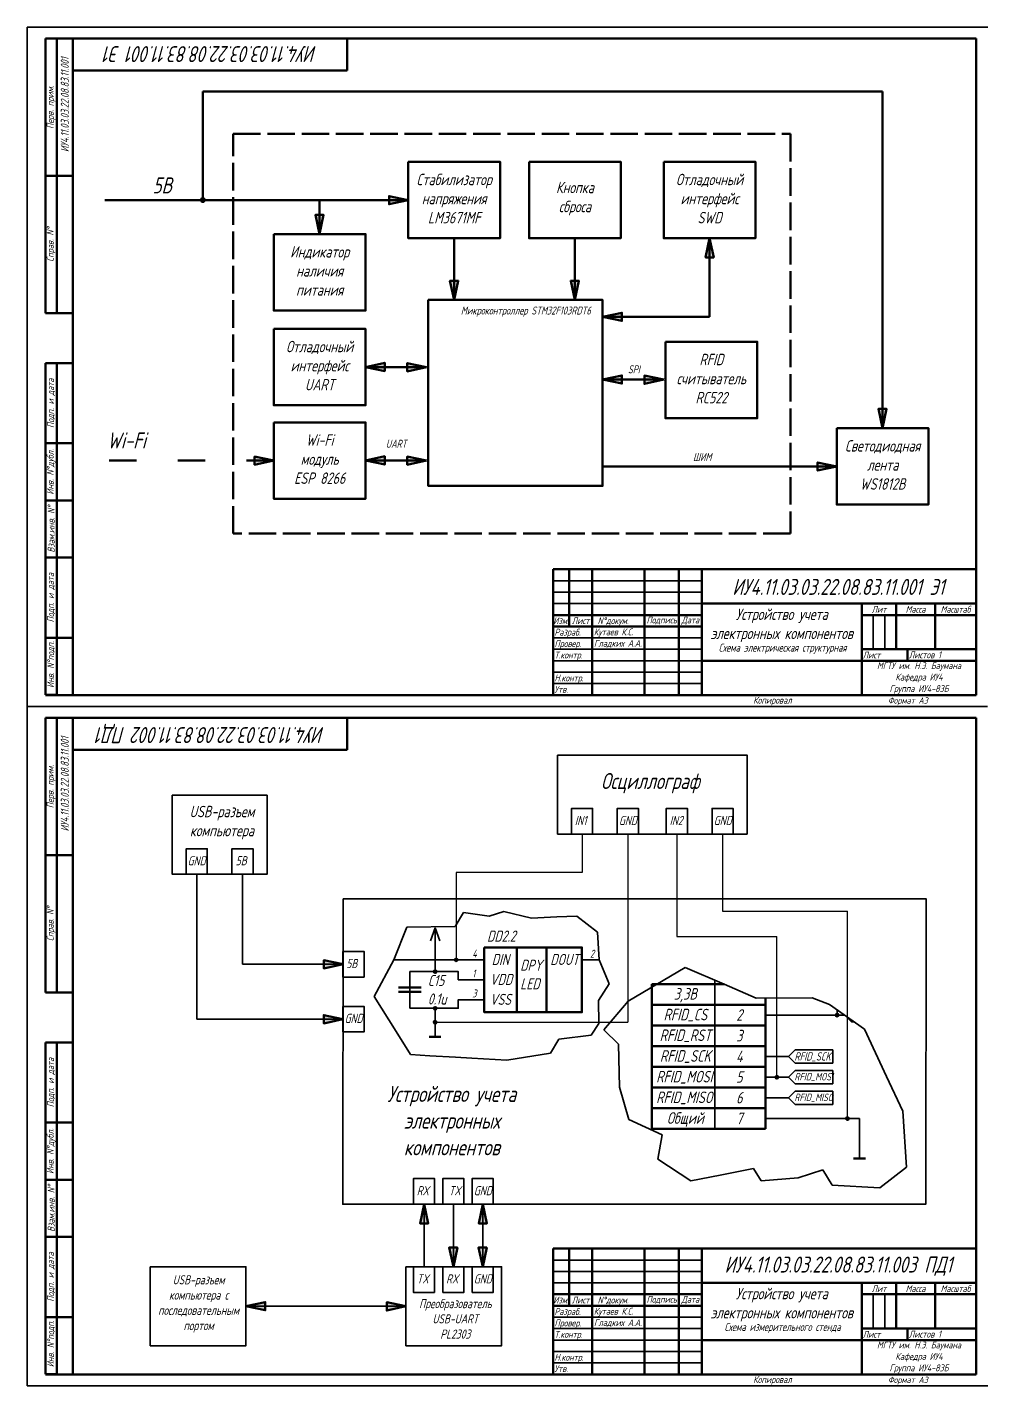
# Model space of a CAD drawing. Header units: millimetres. Extents: x -57 to 784, y 6 to 600.
# Drawn here: x -57 to 361, y 6 to 600 of the extents above; entities that cross this region are included whole.
import ezdxf

# ---------------------------------------------------------------- set-up
doc = ezdxf.new("R2010")
doc.units = ezdxf.units.MM
doc.linetypes.add('ACAD_ISO02W100', pattern=[15, 12, -3])
doc.linetypes.add('ACAD_ISO03W100', pattern=[30, 12, -18])
doc.layers.get('0').update_dxf_attribs({"lineweight": 35})
doc.layers.add('Format', color=7, linetype='Continuous', lineweight=70)
doc.layers.add('Tonk', color=7, linetype='Continuous', lineweight=35)
doc.layers.add('KONTUR', color=7, linetype='Continuous')
doc.styles.get("Standard").update_dxf_attribs({"font": '', "width": 0.8, "oblique": 15})
doc.styles.get('Standard').set_extended_font_data('GOST type B')
pattern_1 = [(0, (-50.5334, 0.5446), (0, 6.985), [5.08, -1.905]), (90, (-50.5334, 0.5446), (-6.985, 4e-16), [5.08, -1.905])]

msp = doc.modelspace()

# ---------------------------------------------------------------- hatches: boundary and pattern name
h = msp.add_hatch()
h.set_pattern_fill('ANGLE', color=256)
h.set_pattern_definition([(0, (-209.8256, 14.222), (0, 6.985), [5.08, -1.905]), (90, (-209.8256, 14.222), (-6.985, 4e-16), [5.08, -1.905])])
h.paths.add_polyline_path([(163.19, 521.68, 0.414214), (162.19, 520.68), (163.19, 520.68)])
h.paths.add_polyline_path([(163.19, 521.68), (163.19, 519.68, 0.414214), (164.19, 520.68, 0.414214)])
h.paths.add_polyline_path([(163.19, 520.68), (162.19, 520.68, 0.414214), (163.19, 519.68)])
h = msp.add_hatch()
h.set_pattern_fill('ANGLE', color=256)
h.set_pattern_definition(pattern_1)
h.paths.add_polyline_path([(162.19, 520.68), (164.19, 520.68, 1)])
h.paths.add_polyline_path([(163.19, 520.68), (162.19, 520.68, 0.414214), (163.19, 519.68)])
h.paths.add_polyline_path([(164.19, 520.68), (163.19, 520.68), (163.19, 519.68, 0.414214)])
h = msp.add_hatch()
h.set_pattern_fill('ANGLE', color=256)
h.set_pattern_definition(pattern_1)
h.paths.add_polyline_path([(162.19, 520.68), (164.19, 520.68, 1)])
h.paths.add_polyline_path([(163.19, 520.68), (162.19, 520.68, 0.414214), (163.19, 519.68)])
h.paths.add_polyline_path([(164.19, 520.68), (163.19, 520.68), (163.19, 519.68, 0.414214)])
h = msp.add_hatch()
h.set_pattern_fill('ANGLE', color=256)
h.set_pattern_definition(pattern_1)
h.paths.add_polyline_path([(322.48, 508, 0.414214), (321.48, 507), (322.48, 507)])
h.paths.add_polyline_path([(322.48, 508), (322.48, 506, 0.414214), (323.48, 507, 0.414214)])
h.paths.add_polyline_path([(322.48, 507), (321.48, 507, 0.414214), (322.48, 506)])
h = msp.add_hatch()
h.set_pattern_fill('ANGLE', color=256)
h.set_pattern_definition(pattern_1)
h.paths.add_polyline_path([(322.48, 508, 0.414214), (321.48, 507), (322.48, 507)])
h.paths.add_polyline_path([(322.48, 508), (322.48, 506, 0.414214), (323.48, 507, 0.414214)])
h.paths.add_polyline_path([(322.48, 507), (321.48, 507, 0.414214), (322.48, 506)])
h = msp.add_hatch()
h.set_pattern_fill('ANGLE', color=256)
h.set_pattern_definition([(0, (31.8485, -201.041), (0, 6.985), [5.08, -1.905]), (90, (31.8485, -201.041), (-6.985, 4e-16), [5.08, -1.905])])
h.paths.add_polyline_path([(244.57, 319.09), (246.57, 319.09, 1)])
h.paths.add_polyline_path([(245.57, 319.09), (244.57, 319.09, 0.414214), (245.57, 318.09)])
h.paths.add_polyline_path([(246.57, 319.09), (245.57, 319.09), (245.57, 318.09, 0.414214)])
h = msp.add_hatch()
h.set_pattern_fill('ANGLE', color=256)
h.set_pattern_definition([(0, (-68.484, -241.0816), (0, 6.985), [5.08, -1.905]), (90, (-68.484, -241.0816), (-6.985, 4e-16), [5.08, -1.905])])
h.paths.add_polyline_path([(304.53, 266.37, 0.414214), (303.53, 265.37), (304.53, 265.37)])
h.paths.add_polyline_path([(304.53, 266.37), (304.53, 264.37, 0.414214), (305.53, 265.37, 0.414214)])
h.paths.add_polyline_path([(304.53, 265.37), (303.53, 265.37, 0.414214), (304.53, 264.37)])
h = msp.add_hatch(color=256)
h.dxf.hatch_style = 1
h.paths.add_polyline_path([(130.15, 191.88), (130.84, 191.88), (131.54, 191.88, 1)])
h.paths.add_polyline_path([(130.84, 191.88), (130.15, 191.88, 0.414214), (130.84, 191.19)])
h.paths.add_polyline_path([(131.54, 191.88), (130.84, 191.88), (130.84, 191.19, 0.414214)])
h = msp.add_hatch(color=256)
h.dxf.hatch_style = 1
h.paths.add_polyline_path([(120.96, 186.71), (121.65, 186.71), (122.34, 186.71, 1)])
h.paths.add_polyline_path([(121.65, 186.71), (120.96, 186.71, 0.414214), (121.65, 186.02)])
h.paths.add_polyline_path([(122.34, 186.71), (121.65, 186.71), (121.65, 186.02, 0.414214)])
h = msp.add_hatch(color=256)
h.dxf.hatch_style = 1
h.paths.add_polyline_path([(120.96, 170.69), (121.65, 170.69), (122.34, 170.69, 1)])
h.paths.add_polyline_path([(121.65, 170.69), (120.96, 170.69, 0.414214), (121.65, 170)])
h.paths.add_polyline_path([(122.34, 170.69), (121.65, 170.69), (121.65, 170, 0.414214)])
h = msp.add_hatch(color=256)
h.dxf.hatch_style = 1
h.paths.add_polyline_path([(296.7, 167.7), (297.43, 167.7), (298.15, 167.7, 1)])
h.paths.add_polyline_path([(297.43, 167.7), (296.7, 167.7, 0.414214), (297.43, 166.97)])
h.paths.add_polyline_path([(298.15, 167.7), (297.43, 167.7), (297.43, 166.97, 0.414214)])
h = msp.add_hatch(color=256)
h.dxf.hatch_style = 1
h.paths.add_polyline_path([(120.96, 164.6), (121.65, 164.6), (122.34, 164.6, 1)])
h.paths.add_polyline_path([(121.65, 164.6), (120.96, 164.6, 0.414214), (121.65, 163.91)])
h.paths.add_polyline_path([(122.34, 164.6), (121.65, 164.6), (121.65, 163.91, 0.414214)])
h = msp.add_hatch(color=256)
h.dxf.hatch_style = 1
h.paths.add_polyline_path([(270.43, 140.55), (271.15, 140.55), (271.88, 140.55, 1)])
h.paths.add_polyline_path([(271.15, 140.55), (270.43, 140.55, 0.414214), (271.15, 139.83)])
h.paths.add_polyline_path([(271.88, 140.55), (271.15, 140.55), (271.15, 139.83, 0.414214)])
h = msp.add_hatch(color=256)
h.dxf.hatch_style = 1
h.paths.add_polyline_path([(301.27, 122.46), (301.99, 122.46), (302.72, 122.46, 1)])
h.paths.add_polyline_path([(301.99, 122.46), (301.27, 122.46, 0.414214), (301.99, 121.74)])
h.paths.add_polyline_path([(302.72, 122.46), (301.99, 122.46), (301.99, 121.74, 0.414214)])
at = {"layer": 'Format'}
h = msp.add_hatch(color=256, dxfattribs=at)
h.dxf.hatch_style = 1
h.paths.add_polyline_path([(109.92, 524.07), (101.5, 525.81), (101.5, 524.07)])
h.paths.add_polyline_path([(109.92, 524.07), (101.5, 524.07), (101.5, 522.21)])
h = msp.add_hatch(color=256, dxfattribs=at)
h.dxf.hatch_style = 1
h.paths.add_polyline_path([(72.9, 517.59), (69.29, 517.59), (71.15, 509.18)])
h = msp.add_hatch(color=256, dxfattribs=at)
h.dxf.hatch_style = 1
h.paths.add_polyline_path([(241.68, 507.36), (239.93, 498.94), (241.68, 498.94)])
h.paths.add_polyline_path([(241.68, 507.36), (241.68, 498.94), (243.54, 498.94)])
h = msp.add_hatch(color=256, dxfattribs=at)
h.dxf.hatch_style = 1
h.paths.add_polyline_path([(131.74, 488.77), (128.13, 488.77), (129.99, 480.36)])
h = msp.add_hatch(color=256, dxfattribs=at)
h.dxf.hatch_style = 1
h.paths.add_polyline_path([(184.55, 488.77), (180.94, 488.77), (182.8, 480.36)])
h = msp.add_hatch(color=256, dxfattribs=at)
h.dxf.hatch_style = 1
h.paths.add_polyline_path([(194.92, 472.96), (203.34, 471.21), (203.34, 472.96)])
h.paths.add_polyline_path([(194.92, 472.96), (203.34, 472.96), (203.34, 474.82)])
h = msp.add_hatch(color=256, dxfattribs=at)
h.dxf.hatch_style = 1
h.paths.add_polyline_path([(91.21, 451.03), (99.62, 449.29), (99.62, 451.03)])
h.paths.add_polyline_path([(91.21, 451.03), (99.62, 451.03), (99.62, 452.89)])
h = msp.add_hatch(color=256, dxfattribs=at)
h.dxf.hatch_style = 1
h.paths.add_polyline_path([(117.91, 451.03), (109.49, 452.78), (109.49, 451.03)])
h.paths.add_polyline_path([(117.91, 451.03), (109.49, 451.03), (109.49, 449.17)])
h = msp.add_hatch(color=256, dxfattribs=at)
h.dxf.hatch_style = 1
h.paths.add_polyline_path([(194.92, 445.53), (203.34, 443.79), (203.34, 445.53)])
h.paths.add_polyline_path([(194.92, 445.53), (203.34, 445.53), (203.34, 447.39)])
h = msp.add_hatch(color=256, dxfattribs=at)
h.dxf.hatch_style = 1
h.paths.add_polyline_path([(221.62, 445.53), (213.2, 447.28), (213.2, 445.53)])
h.paths.add_polyline_path([(221.62, 445.53), (213.2, 445.53), (213.2, 443.67)])
h = msp.add_hatch(color=256, dxfattribs=at)
h.dxf.hatch_style = 1
h.paths.add_polyline_path([(319.12, 432.75), (315.52, 432.75), (317.38, 424.33)])
h = msp.add_hatch(color=256, dxfattribs=at)
h.dxf.hatch_style = 1
h.paths.add_polyline_path([(51.1, 410.16), (42.68, 411.9), (42.68, 410.16)])
h.paths.add_polyline_path([(51.1, 410.16), (42.68, 410.16), (42.68, 408.3)])
h = msp.add_hatch(color=256, dxfattribs=at)
h.dxf.hatch_style = 1
h.paths.add_polyline_path([(91.21, 410.16), (99.62, 408.41), (99.62, 410.16)])
h.paths.add_polyline_path([(91.21, 410.16), (99.62, 410.16), (99.62, 412.02)])
h = msp.add_hatch(color=256, dxfattribs=at)
h.dxf.hatch_style = 1
h.paths.add_polyline_path([(117.91, 410.16), (109.49, 411.9), (109.49, 410.16)])
h.paths.add_polyline_path([(117.91, 410.16), (109.49, 410.16), (109.49, 408.3)])
h = msp.add_hatch(color=256, dxfattribs=at)
h.dxf.hatch_style = 1
h.paths.add_polyline_path([(297.32, 407.62), (288.91, 409.36), (288.91, 407.62)])
h.paths.add_polyline_path([(297.32, 407.62), (288.91, 407.62), (288.91, 405.76)])
h = msp.add_hatch(color=256, dxfattribs=at)
h.dxf.hatch_style = 1
h.paths.add_polyline_path([(72.96, 191.72), (72.96, 188.12), (81.37, 189.98)])
h = msp.add_hatch(color=256, dxfattribs=at)
h.dxf.hatch_style = 1
h.paths.add_polyline_path([(72.92, 167.71), (72.92, 164.1), (81.33, 165.96)])
h = msp.add_hatch(color=256, dxfattribs=at)
h.dxf.hatch_style = 1
h.paths.add_polyline_path([(115.05, 76.62), (118.66, 76.62), (116.8, 85.04)])
h = msp.add_hatch(color=256, dxfattribs=at)
h.dxf.hatch_style = 1
h.paths.add_polyline_path([(140.71, 76.62), (144.31, 76.62), (142.45, 85.04)])
h = msp.add_hatch(color=256, dxfattribs=at)
h.dxf.hatch_style = 1
h.paths.add_polyline_path([(131.37, 66.1), (127.76, 66.1), (129.62, 57.68)])
h = msp.add_hatch(color=256, dxfattribs=at)
h.dxf.hatch_style = 1
h.paths.add_polyline_path([(144.2, 66.1), (140.59, 66.1), (142.45, 57.68)])
h = msp.add_hatch(color=256, dxfattribs=at)
h.dxf.hatch_style = 1
h.paths.add_polyline_path([(47.33, 38.67), (47.33, 42.28), (38.91, 40.42)])
h = msp.add_hatch(color=256, dxfattribs=at)
h.dxf.hatch_style = 1
h.paths.add_polyline_path([(100.47, 42.16), (100.47, 38.56), (108.89, 40.42)])
at = {"layer": 'Tonk'}
h = msp.add_hatch(color=256, dxfattribs=at)
h.dxf.hatch_style = 1
h.paths.add_polyline_path([(19.09, 524.07), (20.09, 524.07), (20.09, 525.07, 0.414214)])
h.paths.add_polyline_path([(21.09, 524.07, 0.414214), (20.09, 525.07), (20.09, 524.07)])
h.paths.add_polyline_path([(21.09, 524.07), (19.09, 524.07, 1)])

# ---------------------------------------------------------------- linework, layer by layer
for p, q in [((308.23, 307.64), (308.23, 307.64)), ((121.65, 205.88), (119.57, 200.19)), ((121.65, 193.04), (121.65, 205.88)), ((121.65, 205.88), (123.72, 200.19)), ((143.11, 191.88), (135.49, 191.88)), ((193.45, 191.88), (185.83, 191.88)), ((110.6, 186.71), (110.6, 179.74)), ((143.11, 183.16), (135.49, 183.16)), ((244.04, 182.98), (244.04, 117.94)), ((110.6, 177.86), (110.6, 170.69)), ((143.11, 174.43), (135.49, 174.43)), ((266.13, 167.7), (300.86, 167.7)), ((303.76, 164.8), (300.86, 167.7)), ((304.85, 164.8), (303.76, 164.8)), ((266.13, 149.6), (276.18, 149.6)), ((279.08, 152.5), (276.18, 149.6)), ((279.08, 146.7), (276.18, 149.6)), ((295.55, 152.5), (279.08, 152.5)), ((295.55, 146.7), (295.55, 152.5)), ((279.08, 143.45), (276.18, 140.55)), ((295.55, 146.7), (279.08, 146.7)), ((295.55, 143.45), (279.08, 143.45)), ((295.55, 137.66), (295.55, 143.45)), ((266.13, 140.55), (276.18, 140.55)), ((279.08, 137.66), (276.18, 140.55)), ((295.55, 137.66), (279.08, 137.66)), ((266.13, 131.51), (276.18, 131.51)), ((279.08, 134.41), (276.18, 131.51)), ((279.08, 128.61), (276.18, 131.51)), ((295.55, 134.41), (279.08, 134.41)), ((295.55, 128.61), (295.55, 134.41)), ((295.55, 128.61), (279.08, 128.61)), ((266.13, 122.46), (307.27, 122.46)), ((308.23, 10.64), (308.23, 10.64))]:
    msp.add_line(p, q)
at = {"lineweight": 70}
for p, q in [((248.01, 181.27), (216.49, 181.27)), ((216.49, 181.27), (216.49, 117.94)), ((266.13, 175.2), (266.13, 117.94)), ((266.13, 172.22), (216.49, 172.22)), ((266.13, 163.17), (216.49, 163.17)), ((266.13, 163.17), (216.49, 163.17)), ((119.11, 158.25), (124.19, 158.25)), ((266.13, 154.13), (216.49, 154.13)), ((266.13, 154.13), (216.49, 154.13)), ((266.13, 145.08), (216.49, 145.08)), ((266.13, 136.03), (216.49, 136.03)), ((266.13, 126.98), (216.49, 126.98)), ((266.13, 117.94), (216.49, 117.94)), ((309.93, 105.03), (304.61, 105.03))]:
    msp.add_line(p, q, dxfattribs=at)
at = {"lineweight": 35}
for p, q in [((297.43, 167.7), (297.43, 170.03)), ((121.65, 164.6), (121.65, 158.25)), ((307.27, 122.46), (307.27, 105.03))]:
    msp.add_line(p, q, dxfattribs=at)
for points in [[(121.65, 193.04), (121.65, 186.71), (129.98, 186.71)], [(129.98, 170.69), (121.65, 170.69), (121.65, 158.52)]]:
    msp.add_lwpolyline(points)
for centre, radius in [((130.84, 191.88), 0.693), ((121.65, 186.71), 0.693), ((121.65, 170.69), 0.693), ((297.43, 167.7), 0.724), ((121.65, 164.6), 0.693), ((271.15, 140.55), 0.724), ((301.99, 122.46), 0.724)]:
    msp.add_circle(centre, radius)
at = {"layer": 'Format', "lineweight": 35}
for p, q in [((784.23, 599.64), (-56.77, 599.64)), ((-56.77, 599.64), (-56.77, 5.64)), ((-56.77, 5.64), (784.23, 5.64))]:
    msp.add_line(p, q, dxfattribs=at)
at = {"layer": 'Format', "lineweight": 70}
for p, q in [((-48.77, 594.64), (-48.77, 474.64)), ((-43.77, 594.64), (-48.77, 594.64)), ((-43.77, 594.64), (-36.77, 594.64)), ((-43.77, 474.64), (-43.77, 594.64)), ((-36.77, 580.64), (83.23, 580.64)), ((-36.77, 534.64), (-48.77, 534.64)), ((-48.77, 474.64), (-36.77, 474.64)), ((-48.77, 307.72), (-48.77, 452.72)), ((-48.77, 452.72), (-43.77, 452.72)), ((-43.77, 452.72), (-43.77, 307.72)), ((-43.77, 452.72), (-36.77, 452.72)), ((-48.77, 417.72), (-36.77, 417.72)), ((-48.77, 392.72), (-36.77, 392.72)), ((-48.77, 367.72), (-36.77, 367.72)), ((173.28, 307.64), (173.28, 362.64)), ((173.28, 362.64), (358.23, 362.64)), ((180.28, 362.64), (180.28, 337.64)), ((190.28, 362.64), (190.28, 307.64)), ((213.28, 362.64), (213.28, 307.64)), ((228.28, 362.64), (228.28, 307.64)), ((238.28, 362.64), (238.28, 307.64)), ((238.28, 347.64), (358.23, 347.64)), ((308.28, 347.64), (308.28, 307.64)), ((323.28, 347.64), (323.28, 327.64)), ((340.28, 347.64), (340.28, 327.64)), ((173.28, 342.64), (238.28, 342.64)), ((308.28, 342.64), (358.23, 342.64)), ((-48.77, 332.72), (-36.77, 332.72)), ((173.28, 337.64), (238.28, 337.64)), ((308.28, 327.64), (358.28, 327.64)), ((238.28, 322.64), (358.28, 322.64)), ((-48.77, 297.64), (-48.77, 177.64)), ((-43.77, 297.64), (-48.77, 297.64)), ((-43.77, 297.64), (-36.77, 297.64)), ((-43.77, 177.64), (-43.77, 297.64)), ((-36.77, 283.64), (83.23, 283.64)), ((-36.77, 237.64), (-48.77, 237.64)), ((-48.77, 177.64), (-36.77, 177.64)), ((-48.77, 10.72), (-48.77, 155.72)), ((-48.77, 155.72), (-43.77, 155.72)), ((-43.77, 155.72), (-43.77, 10.72)), ((-43.77, 155.72), (-36.77, 155.72)), ((-48.77, 120.72), (-36.77, 120.72)), ((-48.77, 95.72), (-36.77, 95.72)), ((-48.77, 70.72), (-36.77, 70.72)), ((173.28, 10.64), (173.28, 65.64)), ((173.28, 65.64), (358.23, 65.64)), ((180.28, 65.64), (180.28, 40.64)), ((190.28, 65.64), (190.28, 10.64)), ((213.28, 65.64), (213.28, 10.64)), ((228.28, 65.64), (228.28, 10.64)), ((238.28, 65.64), (238.28, 10.64)), ((238.28, 50.64), (358.23, 50.64)), ((308.28, 50.64), (308.28, 10.64)), ((323.28, 50.64), (323.28, 30.64)), ((340.28, 50.64), (340.28, 30.64)), ((173.28, 45.64), (238.28, 45.64)), ((308.28, 45.64), (358.23, 45.64)), ((-48.77, 35.72), (-36.77, 35.72)), ((173.28, 40.64), (238.28, 40.64)), ((308.28, 30.64), (358.28, 30.64)), ((238.28, 25.64), (358.28, 25.64))]:
    msp.add_line(p, q, dxfattribs=at)
at = {"layer": 'Format'}
for p, q in [((-36.77, 347.64), (-36.77, 594.64)), ((358.23, 594.64), (-36.77, 594.64)), ((83.23, 580.64), (83.23, 594.64)), ((358.23, 307.64), (358.23, 594.64)), ((20.09, 524.07), (20.09, 571.53)), ((20.09, 571.53), (317.38, 571.53)), ((317.38, 424.33), (317.38, 571.53)), ((109.92, 524.07), (-22.79, 524.07)), ((71.15, 509.18), (71.15, 524.07)), ((129.98, 480.36), (129.98, 507.36)), ((182.79, 480.36), (182.79, 507.36)), ((241.68, 472.96), (241.68, 507.36)), ((241.68, 472.96), (194.92, 472.96)), ((117.91, 451.03), (91.21, 451.03)), ((221.62, 445.53), (194.92, 445.53)), ((117.91, 410.16), (91.21, 410.16)), ((297.32, 407.62), (194.92, 407.62)), ((-36.77, 307.64), (-36.77, 347.64)), ((328.28, 327.64), (328.28, 322.64)), ((-43.77, 307.72), (-48.77, 307.72)), ((358.23, 307.64), (-48.77, 307.64)), ((-36.77, 50.64), (-36.77, 297.64)), ((358.23, 297.64), (-36.77, 297.64)), ((83.23, 283.64), (83.23, 297.64)), ((358.23, 10.64), (358.23, 297.64)), ((157.33, 197.34), (157.33, 168.98)), ((170.37, 197.34), (170.37, 168.98)), ((115.61, 179.74), (105.6, 179.74)), ((115.61, 177.86), (105.6, 177.86)), ((-36.77, 10.64), (-36.77, 50.64)), ((328.28, 30.64), (328.28, 25.64)), ((-43.77, 10.72), (-48.77, 10.72)), ((358.23, 10.64), (-48.77, 10.64))]:
    msp.add_line(p, q, dxfattribs=at)
at = {"layer": 'Format', "linetype": 'ACAD_ISO03W100'}
msp.add_line((51.1, 410.16), (-22.79, 410.16), dxfattribs=at)
at = {"layer": 'Format', "linetype": 'ACAD_ISO02W100'}
msp.add_lwpolyline([(33.3, 552.94), (277.12, 552.94), (277.12, 378.26), (33.3, 378.26)], close=True, dxfattribs=at)
at = {"layer": 'Format'}
for points in [[(109.92, 540.78), (150.03, 540.78), (150.03, 507.36), (109.92, 507.36)], [(162.73, 540.78), (202.84, 540.78), (202.84, 507.36), (162.73, 507.36)], [(221.62, 540.78), (261.73, 540.78), (261.73, 507.36), (221.62, 507.36)], [(109.92, 524.07), (101.5, 525.81), (101.5, 522.21)], [(71.15, 509.18), (72.9, 517.59), (69.29, 517.59)], [(51.1, 509.18), (91.21, 509.18), (91.21, 475.75), (51.1, 475.75)], [(241.68, 507.36), (239.93, 498.94), (243.54, 498.94)], [(129.99, 480.36), (131.74, 488.77), (128.13, 488.77)], [(182.8, 480.36), (184.55, 488.77), (180.94, 488.77)], [(118.63, 480.36), (194.92, 480.36), (194.92, 399.05), (118.63, 399.05)], [(194.92, 472.96), (203.34, 471.21), (203.34, 474.82)], [(51.1, 467.75), (91.21, 467.75), (91.21, 434.32), (51.1, 434.32)], [(222.4, 462.08), (262.51, 462.08), (262.51, 428.66), (222.4, 428.66)], [(91.21, 451.03), (99.62, 449.29), (99.62, 452.89)], [(117.91, 451.03), (109.49, 452.78), (109.49, 449.17)], [(194.92, 445.53), (203.34, 443.79), (203.34, 447.39)], [(221.62, 445.53), (213.2, 447.28), (213.2, 443.67)], [(317.38, 424.33), (319.12, 432.75), (315.52, 432.75)], [(51.1, 426.87), (91.21, 426.87), (91.21, 393.44), (51.1, 393.44)], [(297.32, 424.33), (337.43, 424.33), (337.43, 390.91), (297.32, 390.91)], [(51.1, 410.16), (42.68, 411.9), (42.68, 408.3)], [(91.21, 410.16), (99.62, 408.41), (99.62, 412.02)], [(117.91, 410.16), (109.49, 411.9), (109.49, 408.3)], [(297.32, 407.62), (288.91, 409.36), (288.91, 405.76)], [(143.11, 197.34), (185.83, 197.34), (185.83, 168.98), (143.11, 168.98)], [(81.37, 189.98), (72.96, 191.72), (72.96, 188.12)], [(81.33, 165.96), (72.92, 167.71), (72.92, 164.1)], [(116.8, 85.04), (115.05, 76.62), (118.66, 76.62)], [(142.45, 85.04), (140.71, 76.62), (144.31, 76.62)], [(129.62, 57.68), (131.37, 66.1), (127.76, 66.1)], [(142.45, 57.68), (144.2, 66.1), (140.59, 66.1)], [(38.91, 40.42), (47.33, 38.67), (47.33, 42.28)], [(108.89, 40.42), (100.47, 42.16), (100.47, 38.56)]]:
    msp.add_lwpolyline(points, close=True, dxfattribs=at)
at = {"layer": 'KONTUR'}
for p, q in [((-56.77, 302.64), (-56.77, 599.64)), ((-56.77, 599.64), (363.23, 599.64)), ((363.23, 302.64), (-56.77, 302.64)), ((-56.77, 5.64), (-56.77, 302.64)), ((-56.77, 302.64), (363.23, 302.64)), ((363.23, 5.64), (-56.77, 5.64))]:
    msp.add_line(p, q, dxfattribs=at)
at = {"layer": 'Tonk'}
for p, q in [((173.28, 357.64), (238.28, 357.64)), ((173.28, 352.64), (238.28, 352.64)), ((173.28, 347.64), (238.28, 347.64)), ((313.28, 327.64), (313.28, 342.64)), ((318.28, 327.64), (318.28, 342.64)), ((173.28, 332.64), (238.28, 332.64)), ((173.28, 327.64), (238.28, 327.64)), ((173.28, 322.64), (238.28, 322.64)), ((173.28, 317.64), (238.28, 317.64)), ((173.28, 312.64), (238.28, 312.64)), ((17.4, 229.28), (17.4, 165.96)), ((37.4, 229.28), (37.4, 189.98)), ((130.46, 206.42), (134.07, 212.52)), ((134.07, 212.52), (145.27, 210.9)), ((145.27, 210.9), (151.75, 213.01)), ((151.75, 213.01), (163.82, 210.15)), ((163.82, 210.15), (174.91, 210.65)), ((174.91, 210.65), (183.58, 211.04)), ((183.58, 211.04), (192.71, 203.93)), ((103.55, 191.88), (109.29, 206.17)), ((109.29, 206.17), (130.46, 206.42)), ((192.71, 203.93), (193.45, 191.88)), ((95.01, 175.87), (103.55, 191.88)), ((103.55, 191.88), (135.49, 191.88)), ((193.45, 191.88), (197.82, 181.4)), ((81.37, 189.98), (37.4, 189.98)), ((121.65, 186.71), (110.6, 186.71)), ((206.05, 173.79), (231.08, 188.59)), ((231.08, 188.59), (248.01, 181.27)), ((110.6, 179.74), (110.6, 177.86)), ((197.82, 181.4), (193.08, 174.06)), ((248.01, 181.27), (262.08, 175.18)), ((104.56, 160.62), (95.01, 175.87)), ((193.08, 174.06), (193.21, 164.1)), ((195.47, 161.22), (206.05, 173.79)), ((262.08, 175.18), (286.48, 175.29)), ((286.48, 175.29), (294.2, 172.3)), ((294.2, 172.3), (309.39, 161.6)), ((121.65, 170.69), (110.6, 170.69)), ((81.33, 165.96), (17.4, 165.96)), ((110.93, 150.44), (104.56, 160.62)), ((193.21, 164.1), (189.85, 159)), ((201.82, 155), (195.47, 161.22)), ((309.39, 161.6), (319.11, 140.94)), ((175.78, 157.26), (172.17, 151.03)), ((189.85, 159), (175.78, 157.26)), ((202.31, 136.21), (201.82, 155)), ((119.28, 149.96), (110.93, 150.44)), ((130.6, 149.32), (119.28, 149.96)), ((137.68, 148.92), (130.6, 149.32)), ((152.99, 148.05), (137.68, 148.92)), ((172.17, 151.03), (152.99, 148.05)), ((319.11, 140.94), (326.27, 125.69)), ((206.42, 122.02), (202.31, 136.21)), ((326.27, 125.69), (327.82, 101.23)), ((220.99, 115.3), (206.42, 122.02)), ((219, 104.72), (220.99, 115.3)), ((233.51, 95.24), (219, 104.72)), ((327.82, 101.23), (316.12, 92.15)), ((246.27, 97.75), (233.51, 95.24)), ((260.84, 100.61), (246.27, 97.75)), ((264.2, 95.26), (260.84, 100.61)), ((280.38, 96.5), (264.2, 95.26)), ((291.22, 100.11), (280.38, 96.5)), ((295.32, 93.39), (291.22, 100.11)), ((316.12, 92.15), (295.32, 93.39)), ((116.8, 57.68), (116.8, 85.04)), ((129.62, 85.04), (129.62, 57.68)), ((142.45, 85.04), (142.45, 57.68)), ((173.28, 60.64), (238.28, 60.64)), ((173.28, 55.64), (238.28, 55.64)), ((173.28, 50.64), (238.28, 50.64)), ((313.28, 30.64), (313.28, 45.64)), ((318.28, 30.64), (318.28, 45.64)), ((38.91, 40.42), (108.89, 40.42)), ((173.28, 35.64), (238.28, 35.64)), ((173.28, 30.64), (238.28, 30.64)), ((173.28, 25.64), (238.28, 25.64)), ((173.28, 20.64), (238.28, 20.64)), ((173.28, 15.64), (238.28, 15.64))]:
    msp.add_line(p, q, dxfattribs=at)
at = {"layer": 'Tonk', "lineweight": 30}
for p, q in [((185.91, 246.89), (185.91, 230.13)), ((205.91, 246.89), (205.91, 164.6)), ((227.38, 246.89), (227.38, 202.11)), ((247.38, 246.89), (247.38, 213.17)), ((185.91, 230.13), (130.84, 230.13)), ((130.84, 230.13), (130.84, 191.88)), ((247.38, 213.17), (301.99, 213.17)), ((301.99, 122.46), (301.99, 213.17)), ((227.38, 202.11), (271.15, 202.11)), ((271.15, 140.55), (271.15, 202.11)), ((121.65, 164.6), (205.91, 164.6))]:
    msp.add_line(p, q, dxfattribs=at)
at = {"layer": 'Tonk'}
for points in [[(175.18, 281.41), (258.11, 281.41), (258.11, 246.89), (175.18, 246.89)], [(6.67, 263.8), (48.13, 263.8), (48.13, 229.28), (6.67, 229.28)], [(190.53, 246.89), (181.3, 246.89), (181.3, 258.08), (190.53, 258.08)], [(201.3, 246.89), (210.53, 246.89), (210.53, 258.08), (201.3, 258.08)], [(231.99, 246.89), (222.77, 246.89), (222.77, 258.08), (231.99, 258.08)], [(242.77, 246.89), (251.99, 246.89), (251.99, 258.08), (242.77, 258.08)], [(22.01, 229.28), (12.79, 229.28), (12.79, 240.46), (22.01, 240.46)], [(32.79, 229.28), (42.01, 229.28), (42.01, 240.46), (32.79, 240.46)], [(81.38, 218.57), (336.35, 218.57), (336.23, 85.04), (81.25, 85.04)], [(90.58, 184.36), (81.35, 184.36), (81.35, 195.54), (90.58, 195.54)], [(81.33, 160.36), (90.56, 160.36), (90.56, 171.55), (81.33, 171.55)], [(121.41, 85.04), (112.18, 85.04), (112.18, 96.23), (121.41, 96.23)], [(125.01, 85.04), (134.24, 85.04), (134.24, 96.23), (125.01, 96.23)], [(137.84, 85.04), (147.07, 85.04), (147.07, 96.23), (137.84, 96.23)], [(-2.94, 57.69), (38.91, 57.68), (38.91, 23.16), (-2.94, 23.17)], [(108.89, 57.68), (150.74, 57.67), (150.74, 23.15), (108.89, 23.16)], [(121.41, 46.49), (112.18, 46.49), (112.18, 57.68), (121.41, 57.68)], [(125.01, 46.49), (134.24, 46.49), (134.24, 57.68), (125.01, 57.68)], [(137.84, 46.49), (147.07, 46.49), (147.07, 57.68), (137.84, 57.68)]]:
    msp.add_lwpolyline(points, close=True, dxfattribs=at)
for points in [[(135.49, 183.16), (131.78, 183.16), (131.78, 186.71), (129.98, 186.71)], [(135.49, 174.43), (131.78, 174.43), (131.78, 170.69), (129.98, 170.69)]]:
    msp.add_lwpolyline(points, dxfattribs=at)
msp.add_circle((20.09, 524.07), 1, dxfattribs=at)

# ---------------------------------------------------------------- texts
at = {"oblique": 15, "width": 0.8}
for s, height, p in [('Копировал', 3, (260.77, 303.89)), ('Формат А3', 2.75, (319.69, 303.89)), ('Копировал', 3, (260.77, 6.89)), ('Формат А3', 2.75, (319.69, 6.89))]:
    msp.add_text(s, height=height, dxfattribs=at).set_placement(p)
at = {"attachment_point": 5}
for s, insert, char_height, width, rotation in [('{\\C0;ИУ4.11.03.03.22.08.83.11.001 Э1}', (23.63, 587.87), 7, 129.4139, 180), ('{\\C0;ИУ4.11.03.03.22.08.83.11.001}', (-40.32, 565.74), 3.5, 129.4139, 90), ('Перв. прим.', (-46.27, 564.64), 3, 60, 90), ('{\\fISOCPEUR|b0|i0|c204|p34;Справ}. N°', (-46.27, 504.64), 3, 60, 90), ('Подп. и дата', (-46.27, 435.22), 3, 35, 90), ('{\\fISOCPEUR|b0|i0|c204|p34;Инв}. N°{\\fISOCPEUR|b0|i0|c204|p34;дубл}.', (-46.27, 405.22), 3, 25, 90), ('{\\fISOCPEUR|b0|i0|c204|p34;Взам}.{\\fISOCPEUR|b0|i0|c204|p34;инв}. N°', (-46.27, 380.22), 3, 27.3602, 90), ('Подп. и дата', (-46.27, 350.22), 3, 35, 90), ('{\\fISOCPEUR|b0|i0|c204|p34;Инв}. N°{\\fISOCPEUR|b0|i0|c204|p34;подп}.', (-46.27, 320.97), 3, 26.6565, 90), ('{\\C0;ИУ4.11.03.03.22.08.83.11.002 ПД1}', (23.63, 290.87), 7, 129.4139, 180), ('{\\C0;ИУ4.11.03.03.22.08.83.11.001}', (-40.32, 268.74), 3.5, 129.4139, 90), ('Перв. прим.', (-46.27, 267.64), 3, 60, 90), ('{\\fISOCPEUR|b0|i0|c204|p34;Справ}. N°', (-46.27, 207.64), 3, 60, 90), ('Подп. и дата', (-46.27, 138.22), 3, 35, 90), ('{\\fISOCPEUR|b0|i0|c204|p34;Инв}. N°{\\fISOCPEUR|b0|i0|c204|p34;дубл}.', (-46.27, 108.22), 3, 25, 90), ('{\\fISOCPEUR|b0|i0|c204|p34;Взам}.{\\fISOCPEUR|b0|i0|c204|p34;инв}. N°', (-46.27, 83.22), 3, 27.3602, 90), ('Подп. и дата', (-46.27, 53.22), 3, 35, 90), ('{\\fISOCPEUR|b0|i0|c204|p34;Инв}. N°{\\fISOCPEUR|b0|i0|c204|p34;подп}.', (-46.27, 23.97), 3, 26.6565, 90)]:
    msp.add_mtext(s, dxfattribs=dict(at, insert=insert, char_height=char_height, width=width, rotation=rotation))
for s, insert, char_height, width, attachment_point in [('{\\C0;ИУ4.11.03.03.22.08.83.11.001 Э1}', (298, 354.92), 7, 129.4139, 5), ('\\pxqc;Устройство учета электронных компонентов', (273.28, 338.12), 5, 70, 5), ('Лит', (315.78, 345.14), 3, 15, 5), ('Масса', (331.78, 345.14), 3, 17, 5), ('Масштаб', (349.28, 345.14), 3, 18, 5), ('Изм.', (176.73, 340.14), 3, 7, 5), ('Лист', (185.28, 340.14), 3, 10, 5), ('N°{\\fISOCPEUR|b0|i0|c204|p34;докум}.', (192.74, 341.66), 3, 22.4183, 1), ('Подпись', (220.76, 340.22), 3, 15, 5), ('{\\fISOCPEUR|b0|i0|c204|p34;Дата}', (233.28, 340.14), 3, 10, 5), ('Разраб.', (173.86, 336.63), 3, 17, 1), ('Провер.', (173.86, 331.63), 3, 17, 1), ('{\\fISOCPEUR|b0|i0|c204|p34;Листов} 1', (328.86, 326.72), 3, 30, 1), ('{\\fISOCPEUR|b0|i0|c204|p34;Т}.{\\fISOCPEUR|b0|i0|c204|p34;контр}.', (173.86, 326.63), 3, 17, 1), ('{\\fISOCPEUR|b0|i0|c204|p34;Лист } ', (308.66, 325.14), 3, 20, 4), ('{\\fISOCPEUR|b0|i0|c204|p34;Н}.{\\fISOCPEUR|b0|i0|c204|p34;контр}.', (173.86, 316.63), 3, 19.4235, 1), ('Утв.', (173.86, 311.63), 3, 17, 1), ('{\\C0;ИУ4.11.03.03.22.08.83.11.003 ПД1}', (298, 57.92), 7, 129.4139, 5), ('\\pxqc;Устройство учета электронных компонентов', (273.28, 41.12), 5, 70, 5), ('Лит', (315.78, 48.14), 3, 15, 5), ('Масса', (331.78, 48.14), 3, 17, 5), ('Масштаб', (349.28, 48.14), 3, 18, 5), ('Изм.', (176.73, 43.14), 3, 7, 5), ('Лист', (185.28, 43.14), 3, 10, 5), ('N°{\\fISOCPEUR|b0|i0|c204|p34;докум}.', (192.74, 44.66), 3, 22.4183, 1), ('Подпись', (220.76, 43.22), 3, 15, 5), ('{\\fISOCPEUR|b0|i0|c204|p34;Дата}', (233.28, 43.14), 3, 10, 5), ('Разраб.', (173.86, 39.63), 3, 17, 1), ('Провер.', (173.86, 34.63), 3, 17, 1), ('{\\fISOCPEUR|b0|i0|c204|p34;Листов} 1', (328.86, 29.72), 3, 30, 1), ('{\\fISOCPEUR|b0|i0|c204|p34;Т}.{\\fISOCPEUR|b0|i0|c204|p34;контр}.', (173.86, 29.63), 3, 17, 1), ('{\\fISOCPEUR|b0|i0|c204|p34;Лист } ', (308.66, 28.14), 3, 20, 4), ('{\\fISOCPEUR|b0|i0|c204|p34;Н}.{\\fISOCPEUR|b0|i0|c204|p34;контр}.', (173.86, 19.63), 3, 19.4235, 1), ('Утв.', (173.86, 14.63), 3, 17, 1)]:
    msp.add_mtext(s, dxfattribs=dict(insert=insert, char_height=char_height, width=width, attachment_point=attachment_point))
at = {"attachment_point": 1}
for s, width, gutter_width, heights, insert, char_height in [('Кутаев К.С.', 23, 12.5, [0], (191.08, 336.75), 3), ('Гладких А.А.', 29.2218, 12.5, [8], (191.12, 331.76), 3), ('\\pxqc;Схема электрическая структурная', 69.6192, 12.5, [11.58], (238.8, 330.13), 3.5), ('\\pxqc;МГТУ им. Н.Э. Баумана\\PКафедра ИУ4\\PГруппа ИУ4-83Б', 50, 12.5, [0], (308.28, 321.99), 3), ('DD2.2', 13.0397, 9.1, [2.81], (144.36, 204.68), 4.848), ('4', 5.3746, 8.66, [0], (137.89, 196.37), 3.46), ('2', 5.3746, 8.66, [0], (189.4, 196.29), 3.46), ('DIN', 18.5706, 8.66, [0], (146.4, 194.48), 4.848), ('DPY\\PLED', 18.5706, 8.66, [0], (158.86, 191.92), 4.848), ('DOUT', 18.5706, 8.66, [0], (172, 194.48), 4.848), ('C15\\P0.1u', 7.9429, 8.66, [0], (118.45, 185.27), 4.848), ('1', 5.3746, 8.66, [0], (137.89, 187.64), 3.46), ('VDD', 18.5706, 8.66, [0], (145.65, 185.75), 4.848), ('3', 5.3746, 8.66, [0], (137.89, 178.92), 3.46), ('VSS', 18.5706, 8.66, [0], (145.65, 177.03), 4.848), ('RFID_SCK', 16.468, 9.06, [0], (278.79, 151.46), 3.622), ('RFID_MOSI', 13.0161, 9.06, [0], (278.79, 142.42), 3.26), ('RFID_MISO', 13.0161, 9.06, [0], (278.79, 133.37), 3.26), ('Кутаев К.С.', 23, 12.5, [0], (191.08, 39.75), 3), ('Гладких А.А.', 29.2218, 12.5, [8], (191.12, 34.76), 3), ('\\pxqc;Схема измерительного стенда', 69.6192, 12.5, [11.58], (238.8, 33.13), 3.5), ('\\pxqc;МГТУ им. Н.Э. Баумана\\PКафедра ИУ4\\PГруппа ИУ4-83Б', 50, 12.5, [0], (308.28, 24.99), 3)]:
    msp.add_mtext_dynamic_manual_height_columns(s, width=width, gutter_width=gutter_width, heights=heights, dxfattribs=dict(at, insert=insert, char_height=char_height))
at = {"lineweight": 70, "attachment_point": 2}
for s, insert, char_height, width in [('3,3В', (231.08, 179.54), 5.071, 25.2831), ('RFID_CS', (231.08, 170.49), 5.071, 25.2831), ('2', (254.68, 170.32), 5.07, 19.8026), ('RFID_RST', (231.08, 161.45), 5.071, 25.2831), ('3', (254.68, 161.28), 5.07, 19.8026), ('RFID_SCK', (231.08, 152.4), 5.071, 25.2831), ('4', (254.68, 152.23), 5.07, 19.8026), ('RFID_MOSI', (230.62, 143.35), 5.071, 25.2831), ('5', (254.68, 143.18), 5.07, 19.8026), ('RFID_MISO', (230.62, 134.31), 5.071, 25.2831), ('6', (254.68, 134.14), 5.07, 19.8026), ('Общий', (231.08, 125.26), 5.071, 25.2831), ('7', (254.68, 125.09), 5.07, 19.8026)]:
    msp.add_mtext(s, dxfattribs=dict(at, insert=insert, char_height=char_height, width=width))
at = {"layer": 'Format'}
for s, width, heights, insert, char_height, attachment_point in [('\\pxqc;Стабилизатор напряжения\\P\\pq*;LM3671MF', 40.1135, [0], (129.98, 524.71), 5, 5), ('\\pxqc;Отладочный \\Pинтерфейс\\PSWD', 40.1135, [0], (241.68, 524.71), 5, 5), ('5В', 11.0234, [3.31], (-1.89, 533.98), 7, 1), ('\\pxqc;Кнопка \\Pсброса', 40.1135, [0], (182.79, 524.71), 5, 5), ('\\pxqc;Индикатор наличия питания', 40.1135, [0], (71.15, 493.1), 5, 5), ('Микроконтроллер STM32F103RDT6', 71.4357, [8.71], (132.89, 477.5), 3.5, 1), ('Отладочный\\Pинтерфейс\\PUART', 40.1135, [0], (71.15, 451.67), 5, 5), ('SPI', 71.4357, [8.71], (205.97, 451.79), 3.5, 1), ('RFID считыватель\\PRC522', 40.1135, [0], (242.45, 446.01), 5, 5), ('\\pxqc;Wi-Fi \\Pмодуль\\PESP 8266', 40.1135, [0], (71.15, 410.79), 5, 5), ('UART', 71.4357, [8.71], (100.1, 419.26), 3.5, 1), ('Светодиодная лента\\PWS1812B', 40.1135, [0], (317.38, 408.26), 5, 5), ('ШИМ', 71.4357, [8.71], (234.43, 413.42), 3.5, 1)]:
    msp.add_mtext_dynamic_manual_height_columns(s, width=width, gutter_width=26.74, heights=heights, dxfattribs=dict(at, insert=insert, char_height=char_height, attachment_point=attachment_point))
at = {"layer": 'Tonk'}
for s, width, heights, insert, char_height, attachment_point in [('Wi-Fi', 54.4778, [15.28], (-21.74, 422.47), 7, 1), ('Осциллограф', 19.1022, [0], (194.18, 273.56), 7, 1), ('\\pxqc;USB-разъем компьютера', 19.1022, [0], (18.86, 259.22), 5, 1), ('IN1', 9.2253, [0], (182.75, 254.8), 4, 1), ('GND', 9.2253, [0], (202.03, 254.8), 4, 1), ('IN2', 9.2253, [0], (224.21, 254.8), 4, 1), ('GND', 9.2253, [0], (243.49, 254.8), 4, 1), ('GND', 9.2253, [0], (13.4, 237.18), 4, 1), ('5В', 9.2253, [0], (34.42, 237.21), 4, 1), ('5В', 9.2253, [0], (82.8, 192.27), 4, 1), ('GND', 9.2253, [0], (82.06, 168.28), 4, 1), ('\\pxqc;Устройство учета электронных компонентов', 75.6542, [0], (91.11, 136.74), 7, 1), ('RX', 9.2253, [0], (113.63, 92.95), 4, 1), ('TX', 9.2253, [0], (132.79, 92.95), 4, 3), ('GND', 9.2253, [0], (138.57, 92.95), 4, 1), ('\\pxqc;USB-разъем компьютера с последовательным портом', 37.774, [32.17], (-0.68, 53.99), 4, 1), ('TX', 9.2253, [0], (113.63, 54.4), 4, 1), ('RX', 9.2253, [0], (126.46, 54.4), 4, 1), ('GND', 9.2253, [0], (138.57, 54.4), 4, 1), ('\\pxqc;Преобразователь\\PUSB-UART PL2303', 11.518, [22.76], (124.73, 43.59), 4, 1)]:
    msp.add_mtext_dynamic_manual_height_columns(s, width=width, gutter_width=20, heights=heights, dxfattribs=dict(at, insert=insert, char_height=char_height, attachment_point=attachment_point))

doc.saveas('drawing.dxf')
